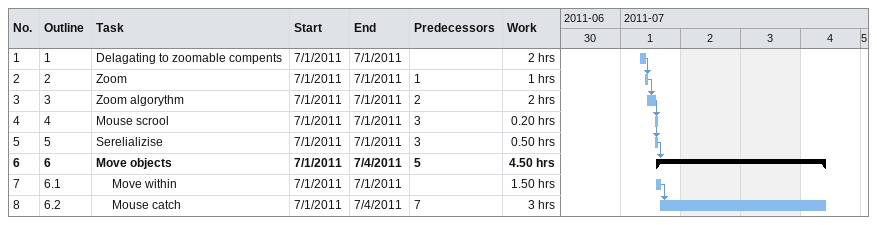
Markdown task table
| ID | WBS | Task | Start | Finish | Predecessors | Work (h) |
|---|---|---|---|---|---|---|
| 1 | 1 | Delagating to zoomable compents | 2011-07-01 | 2011-07-01 |  | 2 |
| 2 | 2 | Zoom | 2011-07-01 | 2011-07-01 | 1 | 1 |
| 3 | 3 | Zoom algorythm | 2011-07-01 | 2011-07-01 | 2 | 2 |
| 4 | 4 | Mouse scrool | 2011-07-01 | 2011-07-01 | 3 | 0.20 |
| 5 | 5 | Serelializise | 2011-07-01 | 2011-07-01 | 3 | 0.50 |
| 6 | 6 | **Move objects** | 2011-07-01 | 2011-07-04 | 5 | 4.50 |
| 7 | 6.1 | Move within | 2011-07-01 | 2011-07-01 |  | 1.50 |
| 8 | 6.2 | Mouse catch | 2011-07-01 | 2011-07-04 | 7 | 3 |
